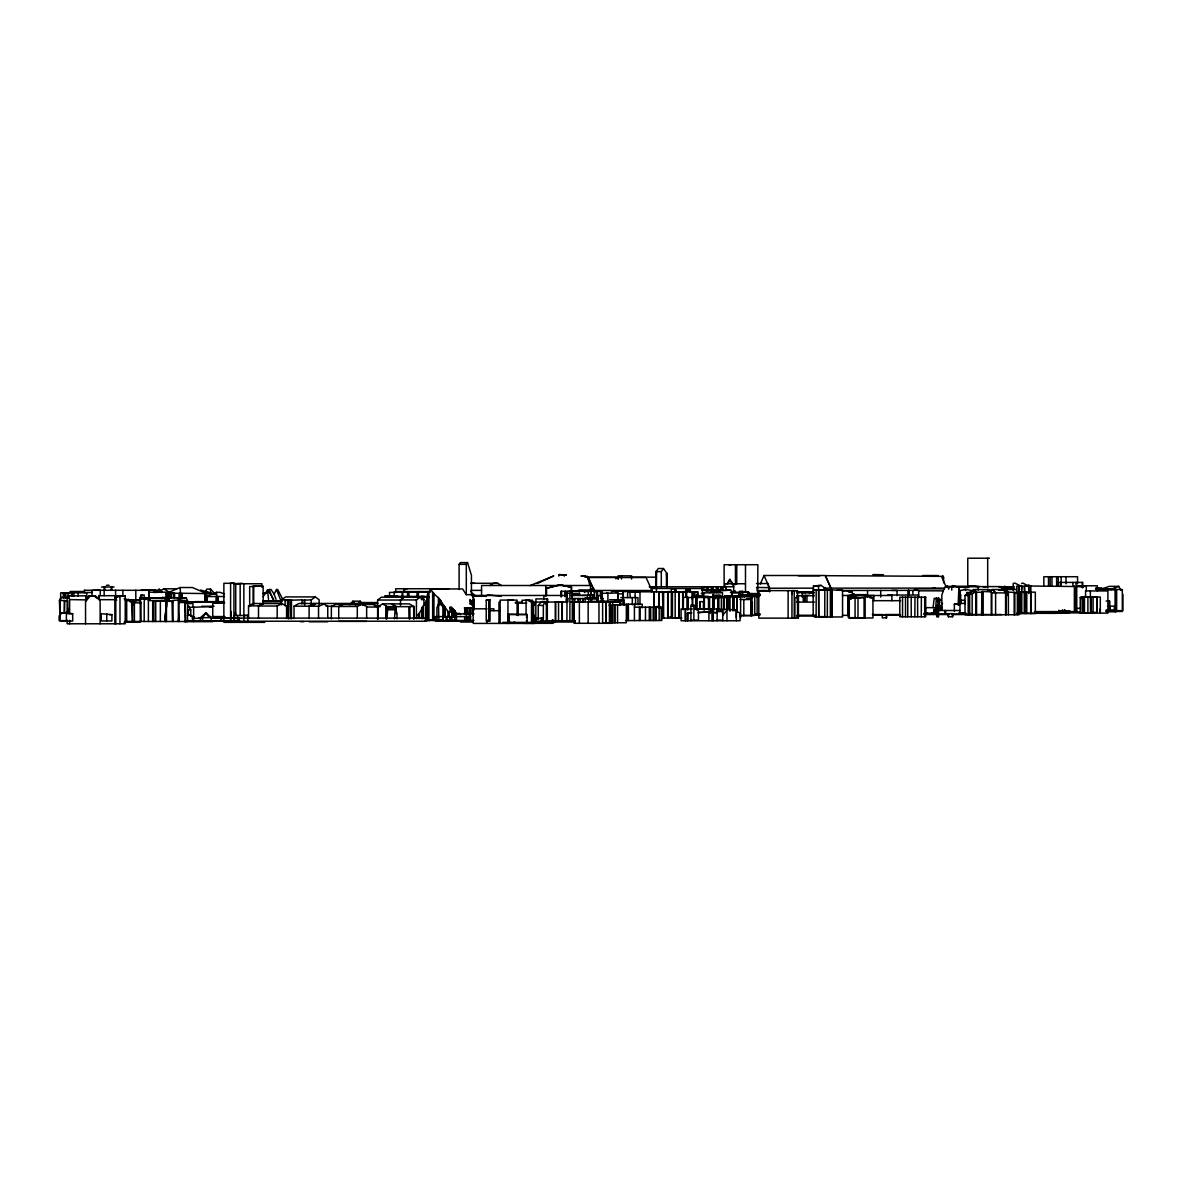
<?xml version="1.0" encoding="UTF-8"?>
<svg xmlns="http://www.w3.org/2000/svg" width="1182" height="1182" viewBox="0 0 1182 1182"><rect width="100%" height="100%" fill="white"/><g stroke="black" fill="none" stroke-linecap="round" stroke-linejoin="round"><path stroke-width="1.5" d="M190.199 603.514L194.986 601.638L223.826 601.638M165.702 621.51L165.908 601.608L172.04 600.914L173.03 601.608L173.03 621.51M221.758 602.273L186.978 601.845M149.73 599.111L149.833 597.604L149.937 598.698M713.219 615.985L713.13 612.01L717.105 612.808L713.293 612.793M439.172 604.061L439.172 598.624L432.671 592.581L430.795 588.946L427.5 594.443L427.5 620.476M757.869 590.941L757.736 594.413L757.869 564.715L724.123 564.715L724.123 586.449M84.735 590.202L84.277 592.522L92.033 592.507M98.727 598.373L98.845 595.728L121.214 595.684M231.125 611.404L230.593 622.338L230.593 583.169L233.933 583.169L235.735 584.026L235.735 615.527L235.366 612.04M1109.337 606.144L1109.543 610.045L1109.75 606.144M421.575 618.57L422.092 608.39L418.236 615.142L419.3 613.96M744.305 597.117L743.788 594.812M178.999 614.566L178.364 621.51L178.364 600.53L185.101 600.53L185.692 621.51M1021.455 590.054L1021.809 586.494L1014.688 583.022L1013.21 583.598L1013.21 590.572M206.407 602.318L206.495 601.535L204.058 602.318M140.037 598.713L140.17 597.604L140.333 621.51M581.189 576.181L586.021 576.062L581.234 575.9M958.676 595.181L959.178 590.926M427.5 594.443L428.165 593.763L426.643 599.688L426.643 620.476M1007.862 595.565L1008.379 592.079L1005.069 589.552L1004.168 590.113L1005.158 589.493L1008.379 591.931L1008.379 614.743M933.086 607.637L934.208 598.343L936.351 598.343L935.745 607.637M967.275 594.236L966.521 595.344L966.994 592.507L971.678 592.522M531.959 623.416L533.614 614.847L531.959 614.847M722.542 612.468L722.749 611.537L717.105 611.537L717.267 612.468M708.831 598.831L709.2 597.191L716.41 597.117M526.418 617.595L527.113 614.522L508.23 614.389L508.23 623.416M69.62 613.414L69.62 599.584L68.645 595.817L67.152 598.491L67.152 612.941M558.79 576.018L559.16 574.629L566.222 574.94L559.16 574.629M425.476 621.23L425.461 602.643L427.204 599.688L427.204 620.476M948.629 589.227L949.146 587.291L944.787 587.011L944.182 589.227M564.198 576.151L564.538 574.94M590.498 589.02L594.029 589.02L594.679 591.975L588.37 577.525L646.066 577.525L651.991 590.527L594.679 590.439M609.262 605.48L610.311 602.022M124.598 621.437L187.51 621.51L187.51 600.692L180.27 600.707L180.27 599.702L168.996 600.958L168.066 597.915L145.327 597.811L144.204 601.18L144.204 621.51M943.901 589.005L941.832 595.181L941.832 610.252M140.821 590.306L155.581 590.054L156.778 591.443L155.581 591.163L159.289 589.212L159.289 591.724M180.27 599.702L179.176 597.693L159.082 598.092L168.066 597.915M534.574 605.332L535.786 602.066M939.025 602.584L940.325 599.215L940.503 600.426M543.336 621.2L543.336 605.45L544.858 601.52L541.858 601.52L538.253 605.45L538.253 619.442M628.13 592.374L628.765 590.764L632.946 591.428L612.113 590.764L611.522 592.182M578.19 598.52L578.175 602.007L582.874 601.904L570.891 601.874M722.542 612.749L722.749 615.423L727.61 609.365L736.312 610.163L736.312 620.757M942.586 576.358L825.332 575.678L830.961 588.134L944.581 588.119M161.993 597.545C171.213 597.353 163.146 616.221 165.908 621.51C162.17 616.177 171.937 598.314 161.993 597.545L165.82 597.545M760.307 584.071L764.045 575.501L825.302 575.501L830.961 588.134L823.751 588.148M204.944 593.128L206.761 589.124L210.559 589.064L215.582 594.457M59.824 615.852L59.543 599.983L60.075 615.852M386.957 618.792L387.696 608.183L395.246 608.183L396.989 613.443L396.989 618.807M394.507 618.792L395.246 608.183M587.809 578.707L588.37 577.525M442.969 620.978L442.969 607.622L441.329 604.209L438.566 604.209L436.926 607.622L436.926 620.978M276.071 599.348L274.121 594.221L276.529 589.508L277.696 589.508L282.72 599.348M267.93 591.975L269.186 589.508L271.077 589.523L274.121 594.221M708.254 598.831L709.2 597.191M940.503 610.37L940.503 606.913L942.586 603.293M1102.23 589.463L1102.954 588.208L1102.954 588.961M726.96 584.026L729.663 579.387L732.751 583.745M727.817 583.745L730.343 579.387M421.575 608.39L425.461 602.643M68.881 593.778L70.24 591.473L84.365 591.473M263.217 596.6L267.679 589.729L273.736 599.348M59.543 599.983L61.183 597.486L68.231 597.486M64.256 612.527L64.537 600.486L59.824 600.559M132.473 605.642L134.408 602.776L140.998 602.909L140.998 621.437M205.934 612.808L200.467 617.684L200.467 620.786L211.238 620.786L211.238 617.684L205.934 612.808L202.61 617.684L202.61 620.786M656.054 586.789L656.054 571.556L658.3 568.512L663.457 568.512L666.87 573.3L666.973 586.582M661.299 586.789L661.299 571.63L663.457 568.512M709.909 613.414L711.948 610.459M459.104 589.523L459.104 564.346L460.345 562.602L467.555 562.602L471.441 575.324L471.441 594.664L466.299 594.694L462.605 588.946L430.795 588.946M466.299 594.694L466.299 564.346L467.555 562.602M85.547 623.786L85.547 601.416C88 600.353 84.971 591.488 86.567 599.924L69.62 599.584M853.33 594.132L851.823 596.23L856.167 596.23L854.084 594.118L853.33 596.23M349.798 604.741L352.842 601.195L360.229 601.195L363.022 605.214L361.16 602.554M359.062 602.554L360.229 601.195M86.094 599.23L88.827 596.068L95.254 595.817L100.13 599.717L100.13 623.786M85.547 601.416L90.172 596.068L88.827 596.068M695.474 608.996L717.962 608.996L717.267 612.719L717.267 608.996M66.384 621.052L66.384 613.089L72.693 613.694L72.693 621.052L60.179 621.052L60.075 599.998M981.488 614.743L982.227 591.473L991.255 591.813L991.255 614.743M1016.077 589.508L992.437 589.523L991.624 590.335L992.54 589.641L995.599 592.862L995.599 614.743M206.717 602.318L207.515 601.535L209.066 602.318M60.976 614.182L59.1 616.014L59.1 620.624L65.985 620.624M732.722 592.596L730.742 590.128L710.988 590.764L709.717 592.596M716.469 592.596L718.937 590.705L710.988 590.764M718.523 592.596L720.03 590.764L730.742 590.128M711.963 591.96L713.248 590.764M991.255 591.813L988.728 589.567L973.554 589.567L971.131 591.281L975.771 591.281L975.771 614.743M991.831 614.743L991.831 592.891L988.994 589.803L987.576 590.586L988.728 589.567M179.191 598.713L179.487 593.261L179.487 598.713M168.154 593.615L165.968 593.6L165.968 598.713M314.294 604.903L315.949 603.47M224.417 594.044L219.985 592.315L216.513 592.315L205.845 596.644L216.07 596.482L216.07 601.682M167.696 593.32L165.968 593.6L180.092 587.528L192.4 587.528L206.628 593.571L206.628 602.111M216.07 596.482L224.447 596.541M969.27 611.212L969.668 614.743L969.668 594.236L967.467 595.344L967.467 594.339L971.131 591.281M400.521 605.347L400.521 599.939L404.052 597.028M967.467 594.339L972.165 594.236L975.771 591.281M965.014 595.477L966.521 594.236L969.668 594.236L968.176 595.462L965.014 595.477L965.014 614.743L1019.106 614.743M404.008 597.206L400.521 600.028L377.634 600.028L377.634 619.516M987.576 590.586L992.555 589.626L995.599 592.891L1006.237 592.891L1006.237 614.743M285.098 605.834L285.098 600.559L288.718 599.791L288.718 618.821M285.098 600.559L288.718 599.791L281.331 599.806L281.331 604.992M377.634 600.028L381.343 597.206L420.245 597.028L423.954 599.954L423.954 605.066M400.521 599.939L416.419 599.924L420.245 597.028M242.31 583.273L233.844 583.731M288.157 618.703L288.718 599.835M288.157 600.249L302.385 599.865L301.853 603.943M301.853 600.264L311.235 599.895L315.298 596.91L319.17 599.821L319.17 605.007M935.76 598.742L938.73 598.107L939.956 607.622M937.799 598.742L938.73 598.107M281.331 599.806L285.719 596.91L315.298 596.91M942.305 588.858L916.065 588.858L912.888 590.941L912.888 594.383M378.196 618.866L378.196 606.662L382.643 603.854L409.43 603.884L413.892 606.499M417.054 592.359L419.684 591.561L417.054 592.359L417.054 597.486M489.821 585.504L493.588 583.287L497.696 583.302L501.508 585.504M175.749 588.813L163.796 588.813L158.669 591.724M615.659 578.737L618.156 577.333M294.022 618.614L294.022 606.189L298.869 603.485L377.885 603.411M309.108 618.614L309.108 606.189L313.969 603.485M309.108 606.218L314.589 604.076M294.022 606.189L318.534 606.218L324.001 604.076L327.754 606.174L327.754 618.319M622.84 599.111L622.84 591.768L624.864 590.764L625.588 591.724M691.618 597.501L697.04 595.211L703.556 597.353L697.04 595.211M248.53 618.275L248.53 605.849L258.503 605.849L263.217 603.485L258.503 605.997L277.179 606.041L281.863 603.633L286.576 606.041L286.576 618.452M331.359 618.895L331.359 606.499L336.013 604.105L343.401 604.105L338.717 606.499L338.717 618.895M695.991 595.95L691.618 598.018M698.651 595.211L695.991 595.95M815.078 589.936L821.667 590.261M248.53 605.849L253.258 603.485L281.863 603.633M622.84 591.768L629.622 590.764L630.405 597.604M331.359 606.499L357.289 606.455L362.017 604.179L366.642 606.543L366.642 618.097M556.427 602.037L563.193 602.037M338.717 606.455L343.489 604.179L362.017 604.179M537.263 583.539L553.737 575.944L529.994 585.637M713.514 596.171L712.894 594.428L714.593 596.422L713.514 594.428L713.514 596.171L714.593 596.186M583.11 591.163L583.997 590.764L584.691 592.61M583.997 590.764L568.778 591.31M582.889 591.163L581.78 591.31M983.173 586.966L986.172 586.966M1003.444 586.819L1004.7 586.272L1008.719 588.163M1021.499 583.583L1022.785 583.022L1028.709 586.272L1019.106 586.139L1019.047 613.266M394.182 595.876L394.182 592.182L395.689 591.576L429.997 591.576M1100.9 589.463L1109.13 586.346L1118.704 586.346L1120.95 590.424M1110.784 589.345L1118.704 586.346M611.522 591.576L613.517 590.823L617.846 592.862M757.588 595.019L756.613 596.94M410.243 591.694L407.539 592.197L407.539 597.412M187.421 615.615L189.888 614.729L193.08 617.093L193.08 620.639L187.391 620.639M594.044 591.783L596.718 590.823M507.285 623.416L510.432 622.308M704.221 590.32L721.197 589.582L702.699 590.113L708.151 591.089L704.221 590.113M855.074 617.979L855.074 597.974L856.123 597.649L848.351 597.974L848.351 617.669L856.123 617.669M857.999 617.979L857.999 597.929L859.063 597.649L855.074 597.989M758.519 596.94L758.519 595.418L759.982 595.019M469.239 616.62L470.599 616.25L470.599 620.978L435.286 620.978L435.286 616.62L469.239 616.62L469.239 620.978L466.299 616.649L470.599 616.25M546.04 595.639L546.04 588.459L559.736 584.824L571.527 587.351L571.527 591.03M546.04 588.459L560.253 584.824L571.527 587.351M587.114 598.388L597.723 597.929M620.535 604.844L620.535 601.727L619.723 604.844M474.573 596.186L480.513 596.186M721.966 596.393L719.336 595.625L714.696 596.94L730.018 596.703L730.018 611.345M908.337 590.439L909.076 590.246L909.076 595.58M616.118 601.727L615.261 602.022M848.351 597.974L849.4 597.723M424.161 599.111L421.442 599.747L421.442 596.511L428.076 596.511M857.999 597.929L868.726 596.718L872.937 597.87L872.937 617.979L849.267 617.979L849.282 595.521M106.291 585.341L108.567 585.223A2.985 1.019 0.6 0 1 109.172 585.341M816.127 616.96L816.171 590.187L817.545 590.276M1085.578 596.747L1080.245 597.486L1080.245 613.103L1107.903 613.103L1107.903 590.926L1085.578 590.926L1085.578 597.043L1082.121 597.471L1083.273 602.687M1080.245 597.486L1085.15 596.437M813.467 597.087L813.467 585.962L821.15 585.415L827.104 589.685M813.467 585.962L821.15 585.415M581.972 595.344L590.468 595.3L590.468 598.713M816.171 616.339L813.172 616.339L813.172 590.187L820.101 590.276M824.77 616.96L824.814 590.187L826.188 590.276M827.37 590.217L831.729 589.981L831.729 616.96M125.233 599.968L128.853 599.525L132.65 603.322L132.65 621.437M724.64 596.334L731.126 596.304M742.34 595.713L745.709 596.304M966.787 586.893L972.623 585.725L978.903 586.966M734.598 591.488L735.559 591.295M842.338 591.355L845.396 590.749L852.296 592.108L852.296 595.625M958.883 590.823L966.049 589.419L971.471 590.483M572.694 595.314L579.771 593.94M67.773 608.139L67.537 612.793M67.152 620.166L67.152 623.786L125.233 623.786L125.233 595.787L114.861 596.821L114.861 623.786M958.676 604.194L954.362 604.224L954.362 611.537M114.861 596.821L121.909 595.728M125.233 595.787L115.792 596.703L115.792 623.786M954.362 604.224L964.675 603.234M121.909 595.698L115.792 596.703L116.604 600.412M801.174 592.699L806.154 592.788M824.814 590.187L826.188 589.966L818.727 590.187L818.727 616.635L826.188 616.635M818.727 590.187L820.101 589.966M813.172 590.187L817.545 589.936L816.171 590.187M702.448 592.876L722.512 592.729L722.512 597.132M509.324 600.101L513.018 599.717L510.314 600.101M708.254 596.821L715.893 596.807M209.524 607.046L212.775 606.632L187.982 607.371M821.771 590.187L831.729 589.981M968.117 586.907L969.018 586.804L957.021 586.863L952.411 585.578L953.519 587.277M934.179 613.502L934.179 609.454L940.931 608.789L940.118 607.651M486.23 600.175L490.028 599.909L490.028 621.126L486.23 621.126L486.23 600.175L487.486 600.175M153.453 592.492L161.402 592.197M186.283 597.885L177.285 598.033L186.283 597.885L187.51 600.692M687.303 620.757L687.303 613.355L691.839 613M698.163 612.631L711.963 611.641L711.963 620.757M698.399 612.512L711.963 611.641M687.303 613.355L690.923 613.163M234.199 583.76L261.916 583.76L261.916 587.306M544.858 601.52L546.38 605.45L546.38 621.2L536.436 621.259L536.436 618.452L542.981 618.156L542.981 621.259M189.888 614.729L193.08 617.093M597.043 598.55L594.25 598.476L594.31 591.133L584.381 591.65L584.381 590.852M165.746 597.767L167.164 597.693L168.996 600.958M179.191 593.527L182.013 593.571L182.013 598.713M1093.099 597.265L1097.014 597.132L1097.014 612.335L1091.326 612.335L1091.326 597.087L1093.099 597.265L1093.099 612.335M1082.121 613.103L1082.121 596.762L1090.336 596.94L1084.455 596.807L1084.455 613.103M594.25 598.018L592.921 595.595L590.025 595.669L590.468 598.018L592.448 598.018M1008.379 592.079L1017.362 592.699L1017.362 614.743M64.256 600.914L67.773 600.825L67.773 612.512M422.772 591.813L429.997 591.65M422.358 599.111L423.289 599.51L423.289 596.895L428.239 596.836L421.442 596.511M248.22 615.482L233.933 615.527L234.834 618.94M93.408 590.291L100.307 590.202L100.234 595.595M409.519 606.676L409.696 618.925M413.922 606.632L413.922 618.925M179.487 593.261L170.829 593.305M424.988 596.88L428.239 596.792M585.164 601.653L585.164 598.122L591.724 598.683M960.774 600.249L964.453 600.22L964.896 603.839M382.643 603.854L387.268 606.632L409.696 606.676M414.099 606.632L409.474 606.543L409.519 618.925M748.782 595.743L748.782 592.256L730.358 592.33M726.96 596.94L725.925 596.969L740.612 596.895L740.612 617.654M587.159 597.944L594.25 598.476L592.034 598.018M736.741 596.91L737.021 612.468M450.002 610.533L450.002 607.312L451.45 607.312L453.563 609.794L453.563 616.812M667.15 586.582L666.485 573.3L666.485 586.124M600.559 598.402L602.835 598.388L602.835 602.066M145.327 597.811L147.528 597.87L148.4 600.559L165.702 600.486M262.655 600.796L282.513 600.766L262.759 600.958M473.036 602.997L473.036 599.54L473.982 599.54L473.982 609.927M469.668 613.414L469.668 608.242L467.215 607.651L467.599 613.414M469.668 608.242L470.864 608.242L470.864 613.414M111.906 614.699L101.253 613.709L101.253 620.949L111.906 620.949L111.906 614.699L109.424 614.581M206.628 593.571L181.673 593.275L181.673 598.713M470.022 604.076L470.539 600.441L470.539 604.061M470.539 600.441L469.978 599.555L471.854 601.771L473.554 601.771L473.036 599.54M439.172 598.624L449.13 613.236L449.13 616.797M466.358 613.414L466.358 608.257L464.423 607.666L465.353 612.246M470.466 614.921L470.466 607.637L472.83 607.622L473.317 623.416L534.885 623.416L534.885 617.935L533.614 614.847M473.214 608.228L474.351 608.228L470.022 600.441M466.358 608.257L467.599 608.257M386.957 609.779L394.507 609.764M448.879 616.915L448.879 611.936L451.879 611.921L453.179 613.295L450.002 607.312M67.714 613.754L72.693 613.694M1028.576 585.016L1030.867 586.021L1083.983 586.627L1079.048 586.375M764.045 575.501L769.645 588.222L812.921 588.163M674.7 590.631L676.399 590.631L675.173 588.858L671.332 588.858L671.332 617.152M471.027 590.394L481.562 590.365M607.917 602.022L607.917 593.29L602.273 593.29L602.273 600.279M473.465 609.631L473.465 595.314L472.165 595.314L473.982 599.54M384.785 596.216L397.817 596.201M736.534 596.57L754.766 596.629L751.693 595.27L724.448 596.083L727.743 596.349M421.442 597.176L422.639 597.176M140.333 599.111L146.583 599.097M465.353 609.099L465.649 613.591M453.563 609.794L454.553 610.71L454.553 617.004M454.553 610.71L457.419 614.182M734.037 610.178L736.312 610.163M989.423 558.214L967.777 558.214L967.777 587.764M459.104 564.346L466.299 564.346M728.954 564.848L730.904 564.848M922.595 575.531L938.139 575.531M584.913 577.156L619.56 577.156M630.508 577.156L656.054 577.156M232.411 583.302L223.871 583.302L223.871 622.338L264.753 622.338M497.696 583.302L470.805 583.287L474.883 583.302M756.45 583.553L768.241 583.553L768.935 590.941M745.487 583.745L724.965 583.745L724.965 587.026M233.844 584.011L240.168 583.967L240.168 615.527M1026.257 586.095L1030.261 586.095L1030.261 593.334M945.777 586.375L978.903 586.405M733.712 586.789L649.213 586.789L656.409 586.686M1014.407 586.819L998.864 586.819L1009.576 586.863M101.475 587.011L114.063 587.011M947.255 586.952L951.746 586.952M1002.632 587.085L1013.166 587.085M756.45 587.439L768.935 587.631M1095.803 587.838L1101.461 587.838M1001.538 588.341L1014.023 588.341M1002.779 588.562L1003.74 588.562M1008.719 588.444L1014.038 588.444M448.82 588.739L395.689 588.739L395.689 592.389M1005.232 588.695L1014.023 588.666M1095.507 588.784L1101.166 588.784M407.096 588.917L403.83 588.651L403.83 591.34L402.087 592.285L402.087 595.743M1095.773 588.946L1111.878 589.493M1095.95 589.094L1115.882 589.7L1115.882 611.582L1106.396 611.567M1096.896 589.493L1100.486 589.7M1100.486 589.493L1104.904 589.7M1104.697 589.493L1122.324 589.493L1122.324 611.463L1106.116 611.463M1115.202 611.582L1115.158 589.493L1115.882 589.7M143.48 590.084L155.758 590.084M685.752 589.995L690.391 590.306L685.752 589.995L685.752 591.842M84.321 590.291L148.858 590.291L148.858 599.304M917.424 590.32L891.76 590.409M998.494 590.291L1003.902 590.291M594.191 590.527L590.542 589.995L590.498 585.504L481.562 585.504L481.562 595.639M707.205 590.453L711.269 590.453M795.22 590.66L758.814 590.586L758.814 618.142L798.426 618.142L798.426 595.713M842.943 590.439L897.035 590.409L897.035 595.713M612.113 590.764L629.622 590.764M717.873 590.764L720.03 590.764M761.74 590.601L765.966 590.601M791.955 618.142L791.955 590.66L797.51 590.66L797.54 618.142M577.643 590.852L602.199 590.852L602.199 599.54M769.645 590.941L757.13 590.941L757.13 587.631M583.864 591.31L560.977 591.31L560.977 596.659M732.988 591.325L735.307 591.325M588.341 591.443L588.341 595.093M630.878 591.813L667.209 591.813M672.455 618.097L672.455 591.754L685.264 592.034M690.953 591.813L697.971 591.754L697.971 597.087M797.422 591.739L813.467 591.813M167.637 599.348L167.637 592.049L174.596 593.379L174.596 598.491M204.264 592.138L209.82 592.758L204.959 592.758M629.489 591.872L639.994 591.872M658.743 591.887L695.947 591.842M848.839 592.108L852.296 592.108M1026.774 613.532L1026.774 592.108L1018.426 592.005L1019.933 592.167M168.642 592.197L148.902 592.197L148.902 599.156M394.182 592.182L430.071 592.182M742.089 592.256L748.782 592.256M796.993 592.226L811.709 592.226M973.554 589.567L976.554 592.241L981.488 592.241M1018.692 592.167L1035.329 592.167L1035.329 613.532L1018.426 613.532L1018.515 586.139M396.694 592.389L389.528 592.389L389.528 595.876M266.098 592.773L263.556 592.773L263.246 593.719L267.295 593.216M796.624 592.773L799.786 592.773M806.774 592.743L811.724 592.788M566.902 593.216L572.295 593.216L572.295 620.786M170.829 593.379L174.596 593.379M747.541 593.556L759.819 593.556M204.87 602.111L204.811 593.261L212.642 593.97M850.951 594.649L866.362 594.649M141.101 598.402L141.101 594.989L144.189 594.989L144.189 598.402M487.708 594.871L501.286 596.304M741.498 594.886L760.307 594.797M720.222 595.137L715.908 595.137L715.908 597.56M887.534 595.034L918.665 595.034M471.411 595.462L567.463 595.462M570.832 595.462L587.395 595.462L587.395 599.008M758.519 595.418L759.937 595.418M809.581 595.3L802.77 595.713M842.441 595.492L858.886 595.492M868.681 595.506L891.893 595.506M481.148 596.393L486.629 595.536M596.629 595.639L601.402 595.639L601.402 601.402M750.023 595.565L760.085 595.565M796.683 595.713L814.117 595.713M847.893 595.521L873.853 595.521M67.773 595.876L86.375 595.817M95.254 595.817L93.925 595.817L97.471 598.668M806.981 601.077L806.981 595.713L803.243 595.462L803.243 600.855M384.682 596.26L424.161 596.437M695.976 596.319L708.254 596.319M733.062 610.68L733.062 596.895L740.612 596.895M1084.455 596.807L1090.336 596.94M425.284 597.058L428.697 597.058M733.062 596.895L739.563 597.102M1087.898 597.043L1100.309 597.043L1100.309 613.103M713.396 597.294L709.037 597.279L709.037 609.587M139.816 601.224L139.816 597.531L145.711 598.698M620.757 597.604L637.999 597.604L637.999 604.844M687.599 597.501L693.302 597.501M696.361 597.501L710.057 597.501M712.111 597.501L727.418 597.501L727.418 609.897M798.426 597.649L794.91 597.649L794.91 618.142M869.967 597.87L872.937 597.87M149.759 598.166L162.436 597.929M746.477 598.447L751.796 598.447M568.04 598.52L566.311 598.52L566.311 601.919M570.95 598.52L596.792 598.609M98.845 595.728L99.037 599.688L114.861 599.688M124.923 599.525L128.853 599.525M526.079 614.389L526.079 599.747L528.162 599.747L533.614 602.066L533.614 623.416M739.947 599.54L751.353 599.54M128.424 599.895L140.259 599.895L140.998 602.909M490.028 599.909L488.757 599.909L488.757 621.126M609.617 599.747L624.199 599.835L624.199 605.021M128.528 600.072L140.363 600.072M873.395 600.678L900.64 600.678M127.922 600.737L139.964 600.737M152.685 621.51L152.685 600.781L165.908 600.781L165.908 621.51M622.988 600.899L613.65 601.756L620.535 601.727M152.685 601.18L155.935 601.18M160.826 601.18L165.702 601.18L152.685 600.781M602.746 600.944L607.843 601.505M1106.086 601.062L1109.75 601.062L1109.543 610.045M602.864 601.402L591.724 601.402L591.724 598.609M166.16 600.929L173.03 601.608M598.255 601.505L604.12 601.505M605.923 601.505L616.974 601.505M703.881 601.638L699.744 601.638L699.744 608.76M130.079 601.771L134.408 601.771L124.154 598.846M526.079 599.747L531.516 602.066L567.478 602.007M570.891 602.007L619.723 602.022M796.609 602.096L814.487 602.096M500.311 602.273L498.967 602.273L498.967 623.416M515.337 602.273L522.06 602.273M939.956 602.347L937.917 602.347L936.691 598.107M359.845 602.554L377.102 602.554M517.095 602.554L518.218 602.554L518.218 615.586M515.337 603.13L526.684 603.13M224.669 603.234L212.701 603.234L212.775 618.319M263.601 603.234L281.937 603.234M186.874 603.514L192.947 603.514L192.947 606.942M619.412 604.224L642.269 604.224L642.269 607.858M341.687 604.49L374.103 604.49L377.501 607.031L366.686 607.031M690.923 620.122L698.444 620.122L698.444 610.976L693.878 605.184L690.923 605.184L690.923 620.757M374.339 605.509L377.102 605.509M538.253 605.45L543.336 605.45M201.634 606.292L214.105 606.292M326.158 606.248L333.102 606.248M1107.49 606.144L1114.331 606.144L1114.331 610.045L1106.086 610.045M378.196 606.662L380.116 606.662M634.409 607.193L661.831 607.193L661.831 620.506L625.588 620.594M940.503 606.913L941.788 606.913L941.788 610.37M924.812 607.651L942.261 607.681M661.24 607.888L658.537 607.888L657.192 606.44L659.896 606.44L661.24 607.888L661.24 620.402M1080.363 608.361L1076.27 608.361L1076.27 612.069L1080.363 612.069M473.317 608.819L487.043 608.819M490.412 608.819L493.884 608.819L493.884 610.695M692.357 608.996L681.068 608.996L681.068 620.757L740.05 620.757L740.05 613.044L735.987 611.094M694.868 609.262L710.751 609.262L710.751 611.641M1100.014 609.07L1100.102 613.103M727.61 609.365L716.942 609.365L717.962 610.991M934.179 609.454L934.401 613.502M190.76 616.206L190.76 609.927L188.337 609.927L188.337 614.64M465.309 613.591L465.649 610.281M938.567 610.488L959.917 610.503M489.88 610.695L500.075 610.695M1106.16 610.651L1122.9 610.651L1122.9 594.369M1060.032 610.961L1070.005 610.961M1106.603 610.976L1121.703 610.976M1106.618 611.242L1117.877 611.079M1062.426 611.508L1064.908 611.508M1034.427 611.582L1077.526 611.582M1035.077 611.877L1061.273 612.025M1055.91 612.187L1057.683 612.187M1058.23 612.261L1061.451 612.261M66.916 612.498L60.179 612.985L66.384 613.089M736.312 612.439L736.312 617.595M1053.59 612.32L1061.864 612.32M1056.516 612.749L1061.17 612.749M958.912 612.882L965.768 612.882M1059.885 612.882L1094.399 612.882M924.368 613.089L927.501 613.089M931.918 613.059L937.341 613.059M1046.572 613.103L1068.823 613.103M924.59 613.369L937.252 613.31M959.917 613.369L965.517 613.369M1016.668 613.266L1056.708 613.369M924.117 613.65L937.149 613.502M958.779 613.65L965.812 613.65M474.145 613.842L456.459 613.842L456.459 620.978M924.427 613.798L937.252 613.798M755.15 614.049L760.307 614.049M938.567 614.064L949.249 614.064M952.795 614.064L965.797 614.019M755.978 614.477L758.194 614.477M508.23 614.389L527.113 614.522L527.113 623.416L526.418 620.565M754.249 614.522L759.657 614.522M872.346 614.566L883.057 614.566M885.141 614.522L899.871 614.522M924.014 614.522L948.26 614.522M951.761 614.551L1001.848 614.551M754.766 614.847L760.085 614.847M873.262 615.142L900.64 615.142M243.861 615.453L248.22 615.453M739.902 615.438L754.766 615.438L754.766 595.565M797.126 615.246L815.225 615.246M842.441 615.349L848.839 615.349M739.947 615.645L752.373 615.645L752.373 602.244M849.282 615.586L847.893 615.586L847.893 595.492M796.609 616.058L814.487 616.058M212.213 616.561L224.787 616.561M663.013 616.502L662.526 591.606M212.701 616.827L224.669 616.827M814.487 616.96L842.559 616.96L842.559 590.276L837.092 590.276M212.213 617.255L224.565 617.255M200.467 617.684L211.238 617.684M857.999 617.846L865.15 617.846M198.591 618.112L202.211 618.112M211.282 618.112L425.904 618.112M533.23 617.935L534.885 617.935M542.981 618.156L541.179 618.156L541.179 621.259M662.127 618.097L681.866 618.097M192.282 618.319L201.974 618.319M212.479 618.319L239.695 618.319M536.436 618.452L538.253 618.452M425.934 620.048L442.245 620.048M447.018 620.284L454.76 620.284L454.76 616.546M716.839 620.151L722.749 620.151M424.766 620.491L473.982 620.476M545.419 620.846L575.043 620.683M186.786 620.919L239.695 620.919M575.146 620.964L558.539 620.964L558.539 601.933M198.591 621.23L425.904 621.23L425.919 600.944M338.717 621.392L366.642 621.392M184.614 621.658L212.775 621.658M300.405 621.688L303.951 621.688M309.108 621.776L327.754 621.776M460.552 622.028L473.214 622.028M552.969 622.028L575.25 622.028M124.095 622.249L139.964 622.249M502.719 622.382L554.846 622.382M602.628 622.766L626.342 622.766L626.342 604.844L611.833 604.844L611.833 622.766M523.626 623.328L552.984 623.328L552.984 619.737M611.419 623.298L574.083 623.298L574.038 598.52M916.065 588.858L918.665 590.823L943.295 590.852M1006.237 592.891L1002.986 589.523L1005.572 591.931L1008.379 591.931M1025.326 609.971L1025.74 613.532L1025.74 592.034L1021.795 591.99L1023.287 592.123M570.729 590.764L572.073 593.438L579.106 593.453L579.771 594.768M701.251 593.527L704.457 593.541M592.093 595.107L594.014 595.122L594.014 598.55M1082.121 596.762L1090.336 597.043M407.169 597.043L408.588 597.043M428.638 620.491L429.746 620.491M991.831 592.891L995.599 592.891M165.968 593.6L167.445 593.6L167.445 598.713M1096.497 588.946L1099.703 588.961M831.153 589.936L842.559 590.276M179.132 597.885L180.27 600.707L178.364 600.53L178.955 602.495L185.692 602.524M933.115 587.956L935.272 587.971M594.679 591.975L594.029 590.01L578.737 589.921L579.446 591.975M423.496 597.398L417.778 597.353L417.837 596.408L413.153 597.324M187.835 602.081L212.834 602.229M375.566 606.322L378.063 606.351M622.16 593.896L617.846 593.852L617.846 599.392M666.678 586.124L666.87 573.3M423.289 596.895L428.815 596.954M656.054 571.556L661.299 571.63M872.863 574.57L883.515 574.733M943.591 582.815L943.591 577.348L941.951 577.333L945.63 585.77L947.255 585.814L948.245 588.119M963.832 589.434L965.768 589.242L965.768 590.527M606.794 593.29L618.038 592.95L618.038 600.279M165.908 600.678L168.996 600.737M653.971 591.813L654.207 607.932L654.104 591.813M852.355 597.752L849.267 597.678L865.15 597.678L865.15 617.979M132.65 603.322L131.601 603.293L132.31 621.437M853.36 594.118L856.167 595.211M716.469 592.093L718.523 592.212M672.455 591.754L676.754 591.842M100.13 599.717L99.037 599.643M615.586 599.747L616.915 599.85M191.454 616.561L194.35 616.797L194.35 617.846L192.902 617.713M802.194 597.087L802.194 591.768L814.309 592.788M186.889 603.012L190.199 603.293M797.215 591.975L805.592 592.714M802.194 591.813L810.852 592.714M481.148 595.728L486.201 596.422M736.741 597.058L735.603 596.688L737.021 596.925M806.198 591.591L811.458 592.374M167.164 597.767L168.066 599.304M234.228 583.48L237.05 584.011M806.981 595.772L805.326 595.462L805.326 600.855M162.436 598.565L157.383 597.87M139.816 597.531L145.844 598.772M594.014 595.122L589.582 594.974L590.468 595.3M1027.424 585.341L1030.748 586.05M971.634 591.281L975.771 592.241L975.475 591.281M1097.014 597.132L1096.793 612.335M160.043 592.152L161.402 592.507M600.973 597.915L602.835 598.388M200.645 590.069L214.326 593.97M167.637 592.049L170.651 592.596L170.651 597.989M514.037 621.983L517.081 623.416M719.188 609.365L722.069 610.739M606.794 592.743L607.917 593.275M819.88 575.782L798.382 575.782M588.858 598.151L588.858 601.682M585.164 598.122L586.139 598.683M391.449 603.884L396.221 606.676L396.221 613.621M391.641 603.854L396.221 606.632M163.796 588.813L168.642 591.783M473.007 593.881L476.198 596.393M1111.878 588.917L1104.313 588.651L1104.697 589.7M205.299 594.339L204.161 593.615M159.289 589.212L161.919 591.709M532.89 613.827L533.939 618.482M205.683 612.793L208.416 616.457M352.842 601.195L355.634 605.199M470.997 591.488L473.465 595.314M465.309 610.281L467.289 614.138M466.373 614.138L463.979 613.325L464.733 614.507M460.581 614.67L459.739 613.369L457.818 613.384L458.335 614.182M172.04 600.914L172.439 621.51M714.962 597.191L715.893 598.831M188.322 605.657L190.76 609.927M729.663 579.387L732.87 585.193M594.029 590.01L587.454 576.255L589.759 585.282M942.867 575.678L943.591 577.348M936.351 598.343L937.976 602.406L938.02 616.768M276.529 589.508L280.297 599.348M269.186 589.508L272.924 599.348M958.144 605.228L958.809 589.552L960.685 595.181L960.641 603.559C958.809 584.307 958.439 582.032 960.877 603.559M960.597 595.181L959.09 590.926L958.676 605.228M1005.276 591.901L1005.572 592.891M448.879 611.936L449.13 613.236M592.921 595.595L593.32 598.018M966.994 592.507L967.467 595.344M141.101 594.989L141.544 598.402M791.955 590.66L792.383 594.324M267.546 589.729L268.521 599.348M216.513 592.315L216.882 596.629M180.092 587.528L180.55 593.497M438.566 604.209L438.817 620.978M149.863 597.915L149.907 599.111M210.559 589.064L210.573 594.457M1116.65 589.493L1116.65 611.463M1115.971 589.493L1115.971 611.463M1115.645 589.7L1115.645 611.582M1109.337 601.062L1109.337 610.045M1097.339 591.044L1097.339 585.784L1076.743 585.784L1076.743 612.069M1090.336 590.926L1090.543 613.103M1087.898 596.807L1087.898 613.103M1086.302 585.784L1086.302 591.044M1083.525 596.777L1083.525 613.103M1082.801 587.69L1082.801 582.401L1057.92 582.401L1057.92 585.932M1082.18 582.401L1082.18 587.69M1077.556 583.864L1077.556 576.727L1043.839 576.727L1043.839 585.74M1076.048 582.401L1076.048 585.312M1075.842 586.627L1075.842 611.582M1074.364 585.962L1074.364 611.582M1072.916 582.401L1072.916 585.312M1066.016 576.727L1066.016 583.864M1064.908 609.809L1064.908 612.882M1064.347 609.809L1064.347 612.882M1062.426 609.809L1062.426 612.882M1061.155 576.727L1061.155 583.923M1060.815 582.401L1060.815 585.844M1058.85 610.178L1058.85 611.877M1058.555 582.401L1058.644 585.932M1058.259 576.727L1058.259 585.755M1056.634 576.727L1056.634 585.755M1051.98 576.727L1051.98 585.725M1050.148 576.727L1050.148 585.725M1048.508 576.727L1048.508 585.725M1030.867 586.021L1030.837 613.532M1030.704 592.167L1030.704 613.532M1028.709 586.095L1028.709 593.467M1024.824 593.63L1024.439 586.287L1024.439 593.482M1024.262 592.005L1024.262 613.532M1021.795 613.532L1021.809 586.139L1016.668 586.139L1016.668 593.379M1020.952 592.034L1020.952 613.532M1020.48 592.005L1020.48 613.532M1018.692 586.139L1018.692 613.532M1014.85 592.773L1014.85 614.743M1014.156 592.108L1014.156 614.743M1005.572 591.931L1005.572 614.743M1001.848 590.099L1001.848 586.597L951.761 586.597L951.761 590.099M987.679 558.214L987.679 587.764M983.173 591.783L983.173 614.743M982.227 591.473L982.227 614.743M978.105 586.597L978.105 590.099M976.554 592.241L976.554 614.743M972.165 594.236L972.165 614.743M968.176 595.462L968.176 614.743M966.521 594.236L966.521 595.344M960.035 603.234L959.917 614.064M952.456 613.635L952.456 616.753M948.525 613.635L948.525 616.753M945.689 610.488L945.689 614.064M944.743 610.488L944.743 614.064M935.908 613.502L935.908 609.351L935.228 613.502M925.521 607.651L925.521 613.502M924.708 597.191L924.708 616.782M921.369 597.191L921.28 616.782M918.665 590.823L918.665 597.737M917.587 597.191L917.675 616.782M914.971 597.191L914.868 616.782M911.174 597.191L911.263 616.782M908.337 595.728L908.337 590.32L908.323 595.639M907.761 597.191L907.761 616.782M905.53 597.191L905.53 616.782M902.546 597.191L902.546 616.782M891.893 595.034L891.893 600.707M886.308 614.758L886.308 617.876M880.708 590.439L880.708 597.013M873.853 595.506L873.853 600.707M867.544 590.439L867.544 597.013M864.072 597.929L864.072 617.846M855.827 595.211L855.827 596.23M851.262 595.521L851.262 599.171M850.227 595.521L850.227 598.919M849.755 595.521L849.755 598.919M831.788 590.232L831.788 616.96M830.355 590.158L830.355 616.96M828.745 590.276L827.37 590.158L827.326 616.96M818.535 585.962L818.683 616.96M803.863 595.684L803.863 601.047M797.495 595.713L797.495 601.047M794.245 590.66L794.245 618.142M788.113 590.586L788.113 618.142M769.645 588.222L769.645 591.872M757.13 595.565L757.13 614.847M751.796 596.615L751.796 603.81M751.397 593.556L751.397 595.639M751.427 596.57L751.353 615.645M750.895 599.54L750.895 615.645M745.487 564.715L745.487 592.522M743.818 599.54L743.818 615.645M742.71 596.644L742.71 591.31L739.504 591.31L739.504 596.644M742.34 591.31L742.34 596.644M740.493 596.363L740.508 592.906L731.614 592.906L731.614 596.363M739.282 592.906L739.282 596.363M739.031 592.906L739.031 596.363M736.755 564.715L736.755 583.982M736.859 596.94L736.859 612.468M736.076 564.715L736.061 584.071M735.455 564.715L735.455 584.632M734.199 597.058L734.199 610.725M733.712 583.745L733.712 592.152M732.722 596.703L732.722 610.754M731.909 592.906L731.909 595.935M728.969 596.969L728.969 609.617M727.27 609.838L727.27 597.427L723.502 597.427L723.502 609.838M726.974 610.887L726.974 620.757M726.694 597.427L726.694 609.897M726.265 586.789L726.265 590.365M725.778 586.789L725.778 590.365M724.078 597.427L724.078 609.838M723.103 586.789L723.103 590.365M722.749 611.537L722.749 620.757M721.567 586.789L721.567 590.365M721.375 597.501L721.375 609.897M721.079 586.789L721.079 590.365M718.819 597.501L718.819 609.897M718.301 597.501L718.301 609.897M718.228 586.789L718.228 590.365M718.065 597.501L718.065 609.897M717.178 608.996L717.105 620.757M716.839 586.789L716.839 590.365M716.351 586.789L716.351 590.365M714.489 590.69L714.489 592.596M713.854 597.501L713.854 609.897M713.662 597.501L713.662 609.897M713.278 586.789L713.278 590.365M713.204 597.279L713.293 620.757M712.79 586.789L712.79 590.365M712.716 597.279L712.716 609.587M711.8 586.789L711.8 590.365M711.313 586.789L711.269 590.557M710.559 608.937L710.559 612.542M709.599 597.279L709.599 609.897M708.919 611.877L708.919 620.757M708.476 586.789L708.476 590.365M708.506 597.501L708.506 609.897M707.974 586.789L707.974 590.365M706.88 586.789L706.88 590.365M706.393 586.789L706.393 590.365M704.383 597.501L704.383 609.897M703.925 586.789L703.925 590.365M703.881 597.501L703.881 609.897M703.615 592.714L703.615 597.132M703.393 601.638L703.393 608.76M702.448 595.698L702.448 588.518L651.622 588.488L651.622 592.079M702.108 586.789L702.108 590.365M701.753 586.789L701.753 590.365M700.246 601.638L700.246 608.76M697.38 591.754L697.38 597.087M696.996 597.501L696.996 609.897M696.361 609.557L696.361 597.294L692.224 597.294L692.224 606.056M695.858 597.294L695.858 609.557M694.853 591.754L694.853 597.087M694.262 591.754L694.262 597.087M693.878 605.184L693.878 620.122M692.815 591.813L692.711 606.263M691.972 591.842L691.972 598.846M689.594 589.995L689.594 591.842M688.19 597.501L688.19 609.764M688.027 613.355L688.027 620.757M687.599 609.764L687.599 597.279L683.462 597.279L683.285 609.764M687.111 597.279L687.111 609.528M686.639 597.102L686.639 591.635L682.649 591.635L682.649 609.424M686.269 591.842L686.269 597.102M686.136 591.635L686.136 597.102M685.53 608.996L685.53 620.757M685.324 608.996L685.324 620.757M683.137 591.635L683.137 609.424M679.281 591.606L679.281 617.861L675.188 617.861L675.173 588.843M678.778 591.606L678.778 617.861M668.17 591.621L668.17 618.097M663.619 591.887L663.619 618.097M663.013 591.606L663.013 618.097M659.172 607.193L659.172 620.506M658.876 591.606L658.876 607.607M658.743 591.813L658.743 607.607M656.409 588.488L656.409 592.167M656.099 607.193L656.099 620.506M655.493 607.193L655.493 620.506M653.823 607.193L653.823 620.506M653.203 607.193L653.203 620.506M650.721 607.193L650.721 620.506M649.287 607.193L649.287 620.506M645.475 607.193L645.475 620.506M639.994 591.813L639.994 604.682M640.053 607.193L640.053 620.506M639.373 607.193L639.373 620.506M635.576 597.604L635.576 604.844M635.089 591.872L635.089 597.604M634.409 604.224L634.409 620.594M632.311 597.604L632.311 604.844M631.587 579.047L631.587 575.841L618.068 575.841L618.068 579.402M628.41 604.224L628.41 620.594M627.598 591.768L627.598 597.604M626.859 604.224L626.859 620.594M623.328 591.768L623.328 599.111M623.136 591.68L623.032 599.038M622.988 599.835L622.988 604.475M621.51 575.841L621.51 579.047M617.551 604.844L617.551 622.766M614.965 604.844L614.965 622.766M614.67 599.835L614.67 601.505M614.463 604.844L614.463 622.766M612.704 602.022L612.704 622.766M610.311 622.766L610.311 601.815L602.628 601.815L602.628 623.298M609.424 601.815L609.424 622.766M606.277 601.815L606.277 622.766M605.76 601.815L605.76 622.766M600.811 590.852L600.811 596.068M600.367 590.852L600.367 596.068M598.978 601.933L598.978 623.298M598.136 595.639L598.136 601.402M597.619 590.852L597.56 596.068M596.792 601.402L596.57 590.852L596.526 599.54M591.03 594.989L591.03 591.325L590.749 594.989M590.749 598.136L590.749 601.653M588.163 601.933L588.163 623.298M583.051 598.609L583.051 602.066M582.77 598.609L582.77 602.066M580.332 598.52L580.332 602.066M579.372 601.933L579.372 623.298M578.515 598.52L578.515 601.919M574.851 598.52L574.851 601.919M573.58 602.007L573.58 620.964M572.073 593.438L572.073 596.969M571.379 587.351L571.379 590.837M569.887 593.216L569.887 620.786M567.848 598.52L567.848 601.919M567.065 596.659L567.065 591.31L566.902 620.786M566.621 598.52L566.621 601.919M565.292 591.31L565.292 596.659M564.981 591.31L564.981 596.659M562.292 602.007L562.292 620.964M561.79 602.007L561.79 620.964M561.539 591.31L561.539 596.659M561.302 591.31L561.302 596.659M555.732 601.933L555.732 620.846M555.274 601.933L555.274 620.846M552.349 619.737L552.349 623.328M547.68 602.259L547.68 598.905L535.904 598.905L535.786 623.328M547.325 601.933L547.325 620.846M547.059 598.905L547.059 602.066M546.823 601.933L546.823 620.846M546.557 588.473L546.557 595.536M545.803 585.504L545.803 596.024M543.897 595.462L543.897 599.008M532.594 615.704L532.594 600.234L522.06 600.234L522.06 603.13M531.516 602.066L531.516 623.416M517.081 615.453L517.081 600.101L500.134 600.101L500.134 623.416M509.22 614.522L509.22 623.416M507.95 600.101L507.95 623.416M486.954 619.782L486.954 623.416M472.83 607.622L472.83 614.921M471.854 601.771L471.854 605.14M469.269 607.637L469.269 614.936M466.299 613.842L466.299 620.978M465.959 607.651L465.959 613.118M464.629 616.649L464.629 620.978M455.173 610.695L455.173 617.004M453.977 609.794L453.977 616.812M453.179 612.424L453.179 617.034M452.928 608.819L452.928 616.945M452.425 608.819L452.425 616.945M451.879 611.921L451.82 620.978M451.45 607.312L451.45 612.143M450.682 616.62L450.682 620.978M449.928 616.546L449.928 620.978M447.889 611.286L448.008 616.989M447.018 616.62L447.018 620.978M446.146 616.605L446.146 620.978M445.245 607.179L445.245 616.945M444.683 607.179L444.683 616.945M443.664 605.598L443.664 616.945M443.235 616.62L443.235 620.978M441.314 601.077L441.314 604.578M440 599.983L440 605.051M438.419 597.442L438.419 606.248M433.957 593.261L433.942 620.476M432.627 591.783L432.671 620.476M428.933 592.123L428.933 620.476M428.165 593.763L428.165 620.476M427.766 593.187L427.766 620.476M423.156 606.588L423.156 618.57M422.639 606.588L422.639 618.57M422.092 608.39L422.092 618.57M419.477 612.852L419.477 618.57M418.398 592.359L418.398 597.486M418.28 614.152L418.236 618.57M416.419 599.924L416.419 618.718M413.7 606.514L413.7 618.925M409.312 606.543L409.312 618.925M408.883 591.694L408.883 597.043M404.495 588.651L404.495 591.34L402.752 592.285L402.752 595.743M387.268 606.632L387.268 610.134M386.278 618.792L386.278 606.026L386.233 618.792M363.938 602.554L363.938 605.214M357.289 606.455L357.289 618.068M318.534 606.218L318.534 618.319M311.235 599.895L311.235 605.051M304.779 599.88L304.779 605.036M304.217 600.308L304.217 603.987M291.466 599.835L291.466 618.821M290.787 600.338L290.787 618.718M287.595 600.589L287.595 618.142M277.179 606.041L277.179 618.452M263.143 604.194L263.143 586.05L253.111 586.05L253.111 604.637M262.463 586.05L249.668 586.612L249.668 606.44M258.503 605.849L258.503 618.437M253.731 586.05L253.731 604.43M247.88 615.453L247.88 622.338M243.861 583.76L243.861 622.338M239.133 618.319L239.133 620.919M237.626 615.527L237.626 622.338M233.933 583.169L233.933 622.338M221.448 618.319L221.448 620.919M221.182 618.319L221.182 620.919M217.99 601.682L217.784 596.541L217.784 601.682M216.956 596.703L216.956 601.682M207.16 596.467L207.16 601.682M206.953 596.644L206.953 601.682M205.151 593.541L205.225 602.111M193.641 606.632L193.641 621.658M192.622 617.122L192.622 620.639M185.101 600.53L185.101 621.51M180.639 593.571L180.639 598.713M178.955 602.495L178.955 621.51M173.385 592.817L173.385 598.092M171.139 592.817L171.139 598.092M169.144 592.049L169.144 599.348M166.455 601.608L166.455 621.51M160.353 600.781L160.353 621.51M155.581 590.054L155.581 591.163M155.714 600.781L155.714 621.51M155.403 592.197L153.719 592.197M155.123 600.781L155.123 621.51M152.966 600.781L152.966 621.51M148.4 600.559L148.4 621.51M141.722 594.989L141.722 598.402M140.037 597.531L140.037 599.111M135.797 590.261L135.797 601.106M134.408 602.776L134.408 621.437M126.696 599.968L126.696 621.437M122.884 590.246L122.884 595.595M119.973 596.703L119.973 623.786M115.585 590.246L115.585 595.595M111.817 587.011L111.817 590.246M111.138 587.011L111.138 590.246M106.779 613.709L106.779 620.949M104.799 587.011L104.799 590.246M104.164 587.011L104.164 595.595M92.033 590.246L92.033 596.097M86.774 598.003L86.774 592.803L60.666 592.803L60.666 599.747M78.189 592.803L78.189 596.275M73.86 592.803L73.86 596.275M72.058 592.803L72.058 596.275M71.496 592.803L71.496 596.275M69.62 620.328L69.62 623.786M67.906 592.803L67.906 598.003M65.837 592.803L65.837 598.003M65.276 592.803L65.276 598.003M64.537 600.486L64.537 612.439M63.843 592.803L63.843 598.003M63.281 592.803L63.281 598.003M274.416 593.128L274.416 593.128M671.819 591.621L667.682 591.621L667.682 617.152L671.819 617.152L671.819 591.621M925.669 597.191L899.812 597.191L899.812 616.782L925.669 616.782L925.669 597.191M938.567 605.48L936.676 605.48L936.676 616.768L938.567 616.768L938.567 605.48M952.692 613.635L948.289 613.635L948.289 616.753L952.692 616.753L952.692 613.635M886.677 614.758L882.289 614.758L882.289 617.876L886.677 617.876L886.677 614.758M656.453 571.187L656.32 587.779L656.453 571.187M1109.75 610.045L1109.529 606.144L1109.721 610.045"/></g></svg>
